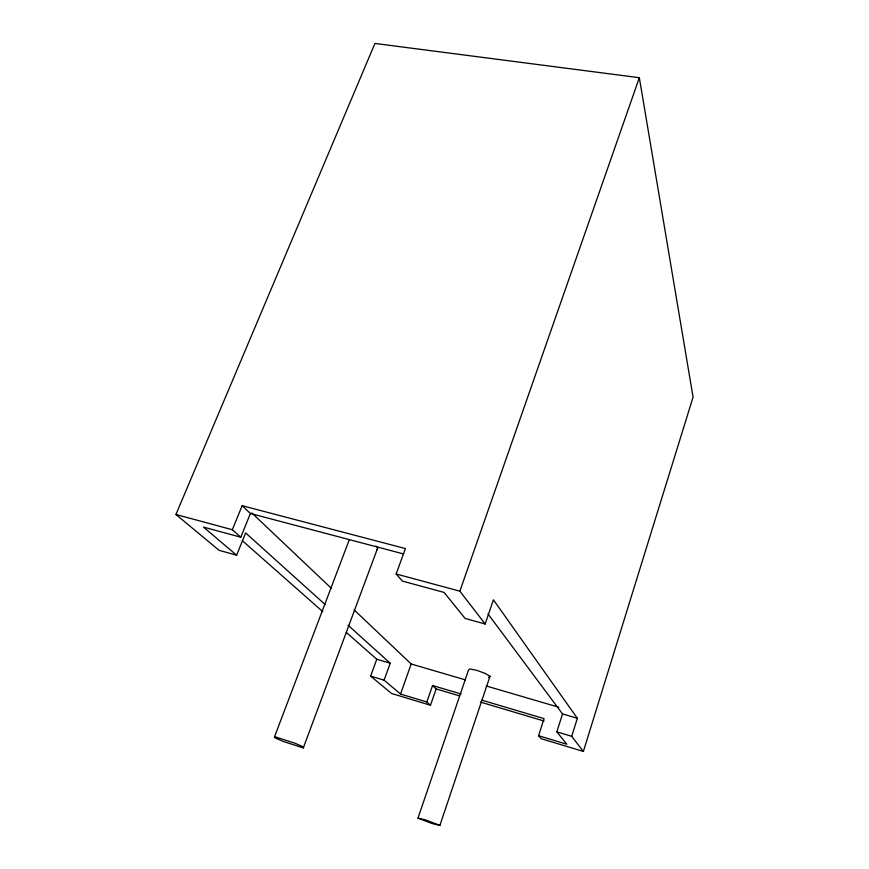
<?xml version="1.0" encoding="UTF-8"?>
<svg xmlns="http://www.w3.org/2000/svg" width="869" height="869" viewBox="0 0 869 869"><rect width="100%" height="100%" fill="white"/><g stroke="black" fill="none" stroke-linecap="round" stroke-linejoin="round"><path stroke-width="1.3" d="M349.273 539.801L274.582 736.63L274.539 737.618L282.892 741.311L303.303 747.927L377.885 547.448L375.745 546.058M481.828 700.153L544.059 718.63L538.584 735.717L541.235 738.715L583.381 751.457L693.071 397.133L639.334 77.699L374.93 43.45L175.929 514.491L219.118 550.349L236.64 555.193L245.645 532.914L324.963 604.4M583.381 751.457L571.704 736.315L577.353 718.294L493.407 599.806L485.163 623.996L465.132 618.456L444.081 592.419L402.423 581.1L396.145 573.974L405.432 548.578L242.147 505.693L232.338 529.732L240.789 537.216L250.402 513.481L242.147 505.693M538.584 735.717L566.849 744.244L556.833 731.861L562.525 713.927L488.03 613.981M439.899 825.42L489.997 676.288L485.065 673.356L476.657 670.292L469.792 668.934L468.51 670.064L417.978 818.12L431.926 823.475L439.899 825.42L425.832 820.01L417.978 818.12M303.303 747.927L303.596 747.036L295.264 743.332L274.582 736.63M430.492 705.248L436.151 688.921L432.556 685.522L426.82 701.989L430.492 705.248L391.528 693.462L370.639 676.125L376.766 659.256L346.231 632.328M485.163 623.996L459.875 591.181L639.334 77.699M426.82 701.989L400.522 694.059L411.189 663.992L354.128 609.908M376.95 550.044L377.885 547.448M400.522 694.059L384.12 680.166L390.214 663.21L348.045 625.213M488.584 677.375L489.997 676.288M250.402 513.481L403.672 553.987M175.929 514.491L232.338 529.732M396.145 573.974L459.875 591.181M240.789 537.216L203.455 527.081L236.64 555.193M411.189 663.992L465.534 679.916M486.238 685.978L558.702 707.203M376.766 659.256L390.214 663.21M562.525 713.927L577.353 718.294M432.556 685.522L461.081 693.994M436.151 688.921L459.549 695.884M480.351 702.065L544.048 721.02M370.639 676.125L384.12 680.166M556.833 731.861L571.704 736.315M242.418 540.768L322.823 611.678M251.814 512.927L331.502 588.454"/></g></svg>
